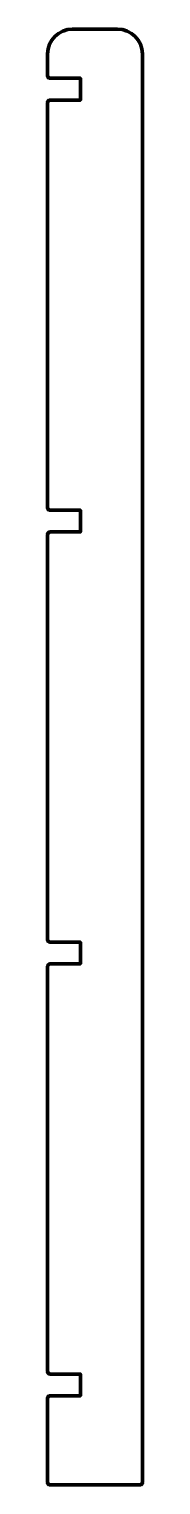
# Model space of a CAD drawing. Header units: inches. Extents: x 22.5 to 25.5, y -47.1 to -0.9.
import ezdxf

# ---------------------------------------------------------------- set-up
doc = ezdxf.new("R2010")
doc.units = ezdxf.units.IN
doc.header["$MEASUREMENT"] = 0
doc.layers.add('Outline', color=7, linetype='Continuous', lineweight=0)

msp = doc.modelspace()

# ---------------------------------------------------------------- linework, layer by layer
at = {"layer": 'Outline', "color": 18, "lineweight": 211, "true_color": 0x000000}
msp.add_open_spline([(24.713, -0.861), (24.713, -0.861), (23.287, -0.861), (23.287, -0.861), (22.853, -0.861), (22.5, -1.213), (22.5, -1.648), (22.5, -1.648), (22.5, -2.345), (22.5, -2.345), (22.5, -2.389), (22.535, -2.424), (22.579, -2.424), (22.579, -2.424), (23.538, -2.424), (23.538, -2.424), (23.538, -2.424), (23.538, -3.115), (23.538, -3.115), (23.538, -3.115), (22.579, -3.115), (22.579, -3.115), (22.535, -3.115), (22.5, -3.15), (22.5, -3.194), (22.5, -3.194), (22.5, -16.077), (22.5, -16.077), (22.5, -16.121), (22.535, -16.156), (22.579, -16.156), (22.579, -16.156), (23.538, -16.156), (23.538, -16.156), (23.538, -16.156), (23.538, -16.846), (23.538, -16.846), (23.538, -16.846), (22.579, -16.846), (22.579, -16.846), (22.535, -16.846), (22.5, -16.881), (22.5, -16.925), (22.5, -16.925), (22.5, -16.925), (22.5, -16.925), (22.5, -16.925), (22.5, -16.926), (22.5, -16.926), (22.5, -16.926), (22.5, -19.601), (22.5, -19.601), (22.5, -19.601), (22.5, -19.601), (22.5, -19.601), (22.5, -19.601), (22.5, -29.108), (22.5, -29.108), (22.5, -29.108), (22.5, -29.805), (22.5, -29.805), (22.5, -29.805), (22.5, -29.808), (22.5, -29.808), (22.5, -29.852), (22.535, -29.887), (22.579, -29.887), (22.579, -29.887), (23.538, -29.887), (23.538, -29.887), (23.538, -29.887), (23.538, -30.575), (23.538, -30.575), (23.538, -30.575), (22.579, -30.575), (22.579, -30.575), (22.535, -30.575), (22.5, -30.61), (22.5, -30.654), (22.5, -30.654), (22.5, -30.657), (22.5, -30.657), (22.5, -30.657), (22.5, -33.332), (22.5, -33.332), (22.5, -33.332), (22.5, -43.537), (22.5, -43.537), (22.5, -43.58), (22.535, -43.616), (22.579, -43.616), (22.579, -43.616), (23.538, -43.616), (23.538, -43.616), (23.538, -43.616), (23.538, -44.307), (23.538, -44.307), (23.538, -44.307), (22.579, -44.307), (22.579, -44.307), (22.535, -44.307), (22.5, -44.342), (22.5, -44.385), (22.5, -44.385), (22.5, -47.061), (22.5, -47.061), (22.5, -47.104), (22.535, -47.139), (22.579, -47.139), (22.579, -47.139), (25.421, -47.139), (25.421, -47.139), (25.465, -47.139), (25.5, -47.104), (25.5, -47.061), (25.5, -47.061), (25.5, -33.332), (25.5, -33.332), (25.5, -33.332), (25.5, -29.108), (25.5, -29.108), (25.5, -29.108), (25.5, -19.601), (25.5, -19.601), (25.5, -19.601), (25.5, -15.379), (25.5, -15.379), (25.5, -15.379), (25.5, -1.648), (25.5, -1.648), (25.5, -1.213), (25.147, -0.861), (24.713, -0.861)], degree=3, knots=[0, 0, 0, 0, 1, 1, 1, 2, 2, 2, 3, 3, 3, 4, 4, 4, 5, 5, 5, 6, 6, 6, 7, 7, 7, 8, 8, 8, 9, 9, 9, 10, 10, 10, 11, 11, 11, 12, 12, 12, 13, 13, 13, 14, 14, 14, 15, 15, 15, 16, 16, 16, 17, 17, 17, 18, 18, 18, 19, 19, 19, 20, 20, 20, 21, 21, 21, 22, 22, 22, 23, 23, 23, 24, 24, 24, 25, 25, 25, 26, 26, 26, 27, 27, 27, 28, 28, 28, 29, 29, 29, 30, 30, 30, 31, 31, 31, 32, 32, 32, 33, 33, 33, 34, 34, 34, 35, 35, 35, 36, 36, 36, 37, 37, 37, 38, 38, 38, 39, 39, 39, 40, 40, 40, 41, 41, 41, 42, 42, 42, 43, 43, 43, 44, 44, 44, 44], dxfattribs=at)

doc.saveas('drawing.dxf')
